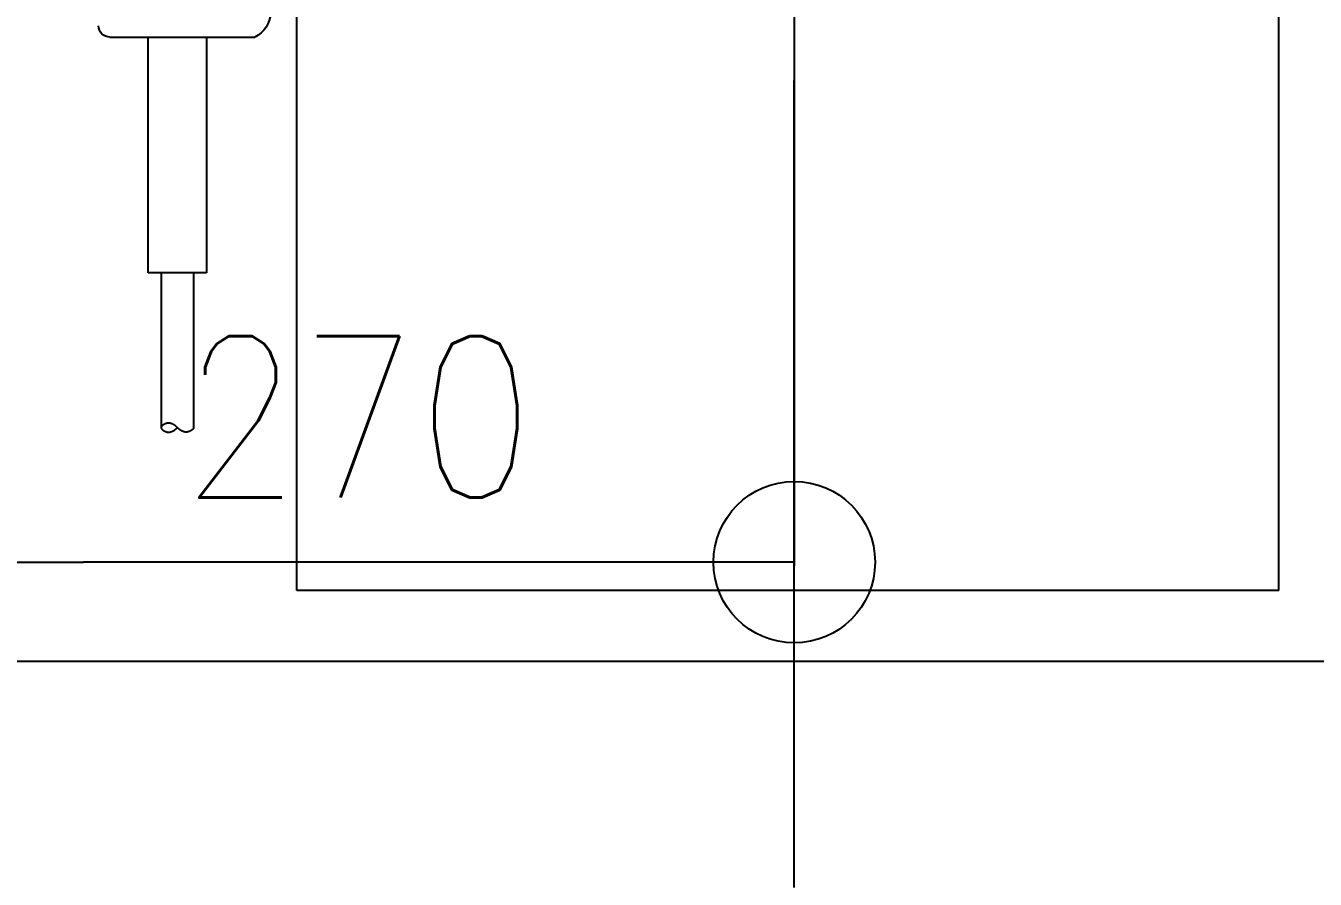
# Model space of a CAD drawing. Extents: x -668440 to 1010955, y -1678500 to 210463.
# Drawn here: x -468665 to -464673, y -903753 to -901109 of the extents above; entities that cross this region are included whole.
import ezdxf

# ---------------------------------------------------------------- set-up
doc = ezdxf.new("R2010")
doc.units = 0
doc.header["$MEASUREMENT"] = 0
doc.linetypes.add('CENTER', pattern=[2, 1.25, -0.25, 0.25, -0.25])
doc.layers.get('0').update_dxf_attribs({"color": 3, "linetype": 'CONTINUOUS'})
doc.layers.get('Defpoints').update_dxf_attribs({"color": 251, "linetype": 'CONTINUOUS'})
doc.layers.add('00_ADDL', color=253, linetype='CONTINUOUS', plot=False)
for name, color, linetype in [('100', 5, 'CENTER'), ('_5-6_GS-M', 6, 'CONTINUOUS'), ('COL_H-300x305x15x15x13', 7, 'CONTINUOUS'), ('注記', 3, 'CONTINUOUS')]:
    doc.layers.add(name, color=color, linetype=linetype)
doc.styles.add('DRACAD', font='txt', dxfattribs={"width": 0.85, "bigfont": 'extfont2'})
doc.styles.get("Standard").update_dxf_attribs({"font": 'Osaka.ttc'})
doc.dimstyles.new('ISO-25', dxfattribs={"dimtxt": 2.5, "dimasz": 2.5, "dimexe": 1.25, "dimexo": 0.625, "dimtad": 1, "dimdec": 4, "dimdsep": 46, "dimtxsty": 'Standard', "dimcen": 2.5, "dimadec": 0, "dimazin": 0, "dimtfac": 1, "dimtdec": 4, "dimtmove": 0, "dimatfit": 3, "dimfxl": 1, "dimtolj": 1, "dimtzin": 0, "dimarcsym": 0})

# ---------------------------------------------------------------- blocks, each defined once
blk = doc.blocks.new('_ORIGIN')
at = {"color": 0, "linetype": 'ByBlock', "lineweight": -2}
blk.add_line((0, 0), (-1, 0), dxfattribs=at)
blk.add_circle((0, 0), 0.5, dxfattribs=at)
blk = doc.blocks.new('*D10655')
at = {"layer": '_5-6_GS-M', "color": 0, "lineweight": -2}
for p, q in [((-213968.51, -394431.59), (-213968.51, -394903.04)), ((-213698.47, -394499.59), (-213698.47, -394903.04)), ((-213748.47, -394901.79), (-213918.51, -394901.79))]:
    blk.add_line(p, q, dxfattribs=at)
at = {"layer": 'Defpoints', "color": 0}
for p in [(-213968.51, -394381.59), (-213698.47, -394449.59), (-213968.51, -394901.79)]:
    blk.add_point(p, dxfattribs=at)
at = {"layer": '_5-6_GS-M', "color": 0, "linetype": 'ByBlock', "lineweight": -2, "xscale": 50, "yscale": 50, "zscale": 50, "rotation": 180}
blk.add_blockref('_ORIGIN', (-213968.51, -394901.79), dxfattribs=at)
at = {"layer": '_5-6_GS-M', "color": 0, "linetype": 'ByBlock', "lineweight": -2, "xscale": 50, "yscale": 50, "zscale": 50}
blk.add_blockref('_ORIGIN', (-213698.47, -394901.79), dxfattribs=at)
at = {"layer": '_5-6_GS-M', "color": 0, "insert": (-213833.49, -394856.79), "char_height": 50, "attachment_point": 5, "style": 'DRACAD'}
blk.add_mtext('\\A1;270', dxfattribs=at)
blk = doc.blocks.new('TC01')
at = {"layer": '注記', "color": 4, "linetype": 'Continuous'}
for p, q in [((4988.92, 29641.63), (4944.06, 29641.63)), ((4959.06, 29641.63), (4959.06, 29568.63)), ((4977.06, 29568.63), (4977.06, 29641.63)), ((4959.06, 29568.63), (4977.06, 29568.63)), ((4963.06, 29568.63), (4963.06, 29520.63)), ((4973.06, 29568.63), (4973.06, 29520.63)), ((4963.06, 29520.63), (4963.06, 29520.61)), ((4963.06, 29520.61), (4963.06, 29520.59)), ((4963.06, 29520.59), (4963.06, 29520.58)), ((4963.06, 29520.58), (4963.06, 29520.56)), ((4963.06, 29520.56), (4963.06, 29520.55)), ((4963.06, 29520.55), (4963.07, 29520.53)), ((4963.07, 29520.53), (4963.07, 29520.51)), ((4963.07, 29520.51), (4963.07, 29520.5)), ((4963.07, 29520.5), (4963.08, 29520.48)), ((4963.08, 29520.48), (4963.08, 29520.46)), ((4963.08, 29520.46), (4963.09, 29520.45)), ((4963.09, 29520.45), (4963.09, 29520.43)), ((4963.09, 29520.43), (4963.1, 29520.42)), ((4963.1, 29520.42), (4963.1, 29520.4)), ((4963.1, 29520.4), (4963.11, 29520.38)), ((4963.11, 29520.38), (4963.12, 29520.37)), ((4963.12, 29520.37), (4963.12, 29520.35)), ((4963.12, 29520.35), (4963.13, 29520.33)), ((4963.13, 29520.33), (4963.14, 29520.32)), ((4963.14, 29520.32), (4963.15, 29520.3)), ((4963.15, 29520.3), (4963.16, 29520.29)), ((4963.16, 29520.29), (4963.17, 29520.27)), ((4963.17, 29520.27), (4963.18, 29520.25)), ((4963.18, 29520.25), (4963.19, 29520.24)), ((4963.19, 29520.24), (4963.2, 29520.22)), ((4963.2, 29520.22), (4963.22, 29520.2)), ((4963.22, 29520.2), (4963.23, 29520.19)), ((4963.23, 29520.19), (4963.24, 29520.17)), ((4963.24, 29520.17), (4963.26, 29520.16)), ((4963.26, 29520.16), (4963.27, 29520.14)), ((4963.27, 29520.14), (4963.28, 29520.12)), ((4963.28, 29520.12), (4963.3, 29520.11)), ((4963.3, 29520.11), (4963.31, 29520.09)), ((4963.31, 29520.09), (4963.33, 29520.07)), ((4963.33, 29520.07), (4963.35, 29520.06)), ((4963.35, 29520.06), (4963.36, 29520.04)), ((4963.36, 29520.04), (4963.38, 29520.03)), ((4963.38, 29520.03), (4963.4, 29520.01)), ((4963.4, 29520.01), (4963.42, 29519.99)), ((4963.42, 29519.99), (4963.44, 29519.98)), ((4963.44, 29519.98), (4963.45, 29519.96)), ((4963.45, 29519.96), (4963.47, 29519.94)), ((4963.47, 29519.94), (4963.49, 29519.93)), ((4963.49, 29519.93), (4963.51, 29519.91)), ((4963.51, 29519.91), (4963.54, 29519.9)), ((4963.54, 29519.9), (4963.56, 29519.88)), ((4963.56, 29519.88), (4963.58, 29519.86)), ((4963.58, 29519.86), (4963.6, 29519.85)), ((4963.6, 29519.85), (4963.63, 29519.83)), ((4967.09, 29519.82), (4967.15, 29519.87)), ((4967.15, 29519.87), (4967.22, 29519.91)), ((4967.22, 29519.91), (4967.28, 29519.96)), ((4967.28, 29519.96), (4967.35, 29520)), ((4967.35, 29520), (4967.41, 29520.05)), ((4967.41, 29520.05), (4967.47, 29520.1)), ((4967.47, 29520.1), (4967.54, 29520.16)), ((4967.54, 29520.16), (4967.6, 29520.21)), ((4967.6, 29520.21), (4967.67, 29520.26)), ((4967.67, 29520.26), (4967.73, 29520.32)), ((4967.73, 29520.32), (4967.8, 29520.38)), ((4967.8, 29520.38), (4967.86, 29520.44)), ((4967.86, 29520.44), (4967.93, 29520.5)), ((4967.93, 29520.5), (4967.99, 29520.56)), ((4967.99, 29520.56), (4968.06, 29520.63)), ((4968.06, 29520.63), (4968.12, 29520.69)), ((4968.12, 29520.56), (4968.06, 29520.63)), ((4968.12, 29520.69), (4968.19, 29520.75)), ((4968.19, 29520.5), (4968.12, 29520.56)), ((4968.19, 29520.75), (4968.25, 29520.81)), ((4968.25, 29520.44), (4968.19, 29520.5)), ((4968.25, 29520.81), (4968.32, 29520.87)), ((4968.32, 29520.38), (4968.25, 29520.44)), ((4968.32, 29520.87), (4968.38, 29520.93)), ((4968.38, 29520.32), (4968.32, 29520.38)), ((4968.38, 29520.93), (4968.45, 29520.99)), ((4968.45, 29520.26), (4968.38, 29520.32)), ((4968.45, 29520.99), (4968.51, 29521.04)), ((4968.51, 29520.21), (4968.45, 29520.26)), ((4968.51, 29521.04), (4968.57, 29521.1)), ((4968.57, 29520.16), (4968.51, 29520.21)), ((4968.57, 29521.1), (4968.64, 29521.15)), ((4968.64, 29520.1), (4968.57, 29520.16)), ((4968.64, 29521.15), (4968.7, 29521.2)), ((4968.7, 29520.05), (4968.64, 29520.1)), ((4968.7, 29521.2), (4968.77, 29521.25)), ((4968.77, 29520), (4968.7, 29520.05)), ((4968.77, 29521.25), (4968.83, 29521.3)), ((4968.83, 29519.96), (4968.77, 29520)), ((4968.83, 29521.3), (4968.9, 29521.34)), ((4968.9, 29519.91), (4968.83, 29519.96)), ((4968.9, 29521.34), (4968.96, 29521.39)), ((4968.96, 29519.87), (4968.9, 29519.91)), ((4968.96, 29521.39), (4969.02, 29521.43)), ((4969.02, 29519.82), (4968.96, 29519.87)), ((4969.02, 29521.43), (4969.09, 29521.47)), ((4969.09, 29521.47), (4969.15, 29521.51)), ((4969.15, 29521.51), (4969.22, 29521.55)), ((4969.22, 29521.55), (4969.28, 29521.59)), ((4969.28, 29521.59), (4969.34, 29521.62)), ((4969.34, 29521.62), (4969.41, 29521.66)), ((4969.41, 29521.66), (4969.47, 29521.69)), ((4969.47, 29521.69), (4969.53, 29521.72)), ((4969.53, 29521.72), (4969.6, 29521.75)), ((4969.6, 29521.75), (4969.66, 29521.78)), ((4969.66, 29521.78), (4969.72, 29521.8)), ((4969.72, 29521.8), (4969.79, 29521.83)), ((4969.79, 29521.83), (4969.85, 29521.85)), ((4969.85, 29521.85), (4969.91, 29521.87)), ((4969.91, 29521.87), (4969.98, 29521.89)), ((4969.98, 29521.89), (4970.04, 29521.91)), ((4970.04, 29521.91), (4970.1, 29521.93)), ((4970.1, 29521.93), (4970.17, 29521.94)), ((4970.17, 29521.94), (4970.23, 29521.96)), ((4970.23, 29521.96), (4970.29, 29521.97)), ((4970.29, 29521.97), (4970.35, 29521.98)), ((4970.35, 29521.98), (4970.42, 29521.99)), ((4970.42, 29521.99), (4970.48, 29522)), ((4970.48, 29522), (4970.54, 29522)), ((4970.54, 29522), (4970.6, 29522.01)), ((4970.6, 29522.01), (4970.67, 29522.01)), ((4970.67, 29522.01), (4970.73, 29522.01)), ((4970.73, 29522.01), (4970.79, 29522.01)), ((4970.79, 29522.01), (4970.85, 29522.01)), ((4970.85, 29522.01), (4970.92, 29522.01)), ((4970.92, 29522.01), (4970.98, 29522)), ((4970.98, 29522), (4971.04, 29522)), ((4971.04, 29522), (4971.1, 29521.99)), ((4971.1, 29521.99), (4971.16, 29521.98)), ((4971.16, 29521.98), (4971.23, 29521.97)), ((4971.23, 29521.97), (4971.29, 29521.96)), ((4971.29, 29521.96), (4971.35, 29521.95)), ((4971.35, 29521.95), (4971.41, 29521.93)), ((4971.41, 29521.93), (4971.47, 29521.92)), ((4971.47, 29521.92), (4971.53, 29521.9)), ((4971.53, 29521.9), (4971.59, 29521.88)), ((4971.59, 29521.88), (4971.66, 29521.86)), ((4971.66, 29521.86), (4971.72, 29521.83)), ((4971.72, 29521.83), (4971.78, 29521.81)), ((4971.78, 29521.81), (4971.84, 29521.78)), ((4971.84, 29521.78), (4971.9, 29521.76)), ((4971.9, 29521.76), (4971.96, 29521.73)), ((4971.96, 29521.73), (4972.02, 29521.7)), ((4972.02, 29521.7), (4972.08, 29521.67)), ((4972.08, 29521.67), (4972.14, 29521.63)), ((4972.14, 29521.63), (4972.2, 29521.6)), ((4972.2, 29521.6), (4972.26, 29521.57)), ((4972.26, 29521.57), (4972.31, 29521.54)), ((4972.31, 29521.54), (4972.36, 29521.5)), ((4972.36, 29521.5), (4972.41, 29521.47)), ((4972.41, 29521.47), (4972.46, 29521.44)), ((4972.46, 29521.44), (4972.51, 29521.41)), ((4972.51, 29519.85), (4972.46, 29519.81)), ((4972.51, 29521.41), (4972.55, 29521.37)), ((4972.55, 29519.88), (4972.51, 29519.85)), ((4972.55, 29521.37), (4972.6, 29521.34)), ((4972.6, 29519.91), (4972.55, 29519.88)), ((4972.6, 29521.34), (4972.64, 29521.31)), ((4972.64, 29519.94), (4972.6, 29519.91)), ((4972.64, 29521.31), (4972.68, 29521.28)), ((4972.68, 29519.98), (4972.64, 29519.94)), ((4972.68, 29521.28), (4972.71, 29521.24)), ((4972.71, 29520.01), (4972.68, 29519.98)), ((4972.71, 29521.24), (4972.75, 29521.21)), ((4972.75, 29520.04), (4972.71, 29520.01)), ((4972.75, 29521.21), (4972.78, 29521.18)), ((4972.78, 29520.07), (4972.75, 29520.04)), ((4972.78, 29521.18), (4972.81, 29521.15)), ((4972.81, 29520.11), (4972.78, 29520.07)), ((4972.81, 29521.15), (4972.84, 29521.11)), ((4972.84, 29520.14), (4972.81, 29520.11)), ((4972.84, 29521.11), (4972.87, 29521.08)), ((4972.87, 29520.17), (4972.84, 29520.14)), ((4972.87, 29521.08), (4972.9, 29521.05)), ((4972.9, 29520.2), (4972.87, 29520.17)), ((4972.9, 29521.05), (4972.92, 29521.02)), ((4972.92, 29520.24), (4972.9, 29520.2)), ((4972.92, 29521.02), (4972.94, 29520.98)), ((4972.94, 29520.27), (4972.92, 29520.24)), ((4972.94, 29520.98), (4972.96, 29520.95)), ((4972.96, 29520.3), (4972.94, 29520.27)), ((4972.96, 29520.95), (4972.98, 29520.92)), ((4972.98, 29520.33), (4972.96, 29520.3)), ((4972.98, 29520.92), (4973, 29520.89)), ((4973, 29520.37), (4972.98, 29520.33)), ((4973, 29520.89), (4973.01, 29520.85)), ((4973.01, 29520.4), (4973, 29520.37)), ((4973.01, 29520.85), (4973.02, 29520.82)), ((4973.02, 29520.43), (4973.01, 29520.4)), ((4973.02, 29520.82), (4973.03, 29520.79)), ((4973.03, 29520.46), (4973.02, 29520.43)), ((4973.03, 29520.79), (4973.04, 29520.76)), ((4973.04, 29520.5), (4973.03, 29520.46)), ((4973.04, 29520.76), (4973.05, 29520.72)), ((4973.05, 29520.53), (4973.04, 29520.5)), ((4973.05, 29520.72), (4973.05, 29520.69)), ((4973.05, 29520.69), (4973.06, 29520.66)), ((4973.06, 29520.59), (4973.05, 29520.56)), ((4973.05, 29520.56), (4973.05, 29520.53)), ((4973.06, 29520.66), (4973.06, 29520.63)), ((4973.06, 29520.63), (4973.06, 29520.59)), ((4963.63, 29519.83), (4963.65, 29519.81)), ((4963.65, 29519.81), (4963.67, 29519.8)), ((4963.67, 29519.8), (4963.7, 29519.78)), ((4963.7, 29519.78), (4963.72, 29519.77)), ((4963.72, 29519.77), (4963.75, 29519.75)), ((4963.75, 29519.75), (4963.77, 29519.73)), ((4963.77, 29519.73), (4963.8, 29519.72)), ((4963.8, 29519.72), (4963.83, 29519.7)), ((4963.83, 29519.7), (4963.85, 29519.68)), ((4963.85, 29519.68), (4963.88, 29519.67)), ((4963.88, 29519.67), (4963.91, 29519.65)), ((4963.91, 29519.65), (4963.94, 29519.64)), ((4963.94, 29519.64), (4963.97, 29519.62)), ((4963.97, 29519.62), (4964, 29519.6)), ((4964, 29519.6), (4964.03, 29519.59)), ((4964.03, 29519.59), (4964.09, 29519.55)), ((4964.09, 29519.55), (4964.15, 29519.52)), ((4964.15, 29519.52), (4964.21, 29519.5)), ((4964.21, 29519.5), (4964.27, 29519.47)), ((4964.27, 29519.47), (4964.33, 29519.44)), ((4964.33, 29519.44), (4964.39, 29519.42)), ((4964.39, 29519.42), (4964.45, 29519.4)), ((4964.45, 29519.4), (4964.52, 29519.38)), ((4964.52, 29519.38), (4964.58, 29519.36)), ((4964.58, 29519.36), (4964.64, 29519.34)), ((4964.64, 29519.34), (4964.7, 29519.32)), ((4964.7, 29519.32), (4964.76, 29519.31)), ((4964.76, 29519.31), (4964.82, 29519.29)), ((4964.82, 29519.29), (4964.89, 29519.28)), ((4964.89, 29519.28), (4964.95, 29519.27)), ((4964.95, 29519.27), (4965.01, 29519.26)), ((4965.01, 29519.26), (4965.07, 29519.25)), ((4965.07, 29519.25), (4965.13, 29519.25)), ((4965.13, 29519.25), (4965.2, 29519.24)), ((4965.2, 29519.24), (4965.26, 29519.24)), ((4965.26, 29519.24), (4965.32, 29519.24)), ((4965.32, 29519.24), (4965.38, 29519.24)), ((4965.38, 29519.24), (4965.44, 29519.24)), ((4965.44, 29519.24), (4965.51, 29519.25)), ((4965.51, 29519.25), (4965.57, 29519.25)), ((4965.57, 29519.25), (4965.63, 29519.26)), ((4965.63, 29519.26), (4965.69, 29519.26)), ((4965.69, 29519.26), (4965.76, 29519.27)), ((4965.76, 29519.27), (4965.82, 29519.28)), ((4965.82, 29519.28), (4965.88, 29519.3)), ((4965.88, 29519.3), (4965.95, 29519.31)), ((4965.95, 29519.31), (4966.01, 29519.33)), ((4966.01, 29519.33), (4966.07, 29519.34)), ((4966.07, 29519.34), (4966.14, 29519.36)), ((4966.14, 29519.36), (4966.2, 29519.38)), ((4966.2, 29519.38), (4966.26, 29519.4)), ((4966.26, 29519.4), (4966.32, 29519.43)), ((4966.32, 29519.43), (4966.39, 29519.45)), ((4966.39, 29519.45), (4966.45, 29519.48)), ((4966.45, 29519.48), (4966.51, 29519.51)), ((4966.51, 29519.51), (4966.58, 29519.53)), ((4966.58, 29519.53), (4966.64, 29519.57)), ((4966.64, 29519.57), (4966.71, 29519.6)), ((4966.71, 29519.6), (4966.77, 29519.63)), ((4966.77, 29519.63), (4966.83, 29519.67)), ((4966.83, 29519.67), (4966.9, 29519.7)), ((4966.9, 29519.7), (4966.96, 29519.74)), ((4966.96, 29519.74), (4967.02, 29519.78)), ((4967.02, 29519.78), (4967.09, 29519.82)), ((4969.09, 29519.78), (4969.02, 29519.82)), ((4969.15, 29519.74), (4969.09, 29519.78)), ((4969.22, 29519.7), (4969.15, 29519.74)), ((4969.28, 29519.67), (4969.22, 29519.7)), ((4969.34, 29519.63), (4969.28, 29519.67)), ((4969.41, 29519.6), (4969.34, 29519.63)), ((4969.47, 29519.57), (4969.41, 29519.6)), ((4969.53, 29519.53), (4969.47, 29519.57)), ((4969.6, 29519.51), (4969.53, 29519.53)), ((4969.66, 29519.48), (4969.6, 29519.51)), ((4969.72, 29519.45), (4969.66, 29519.48)), ((4969.79, 29519.43), (4969.72, 29519.45)), ((4969.85, 29519.4), (4969.79, 29519.43)), ((4969.91, 29519.38), (4969.85, 29519.4)), ((4969.98, 29519.36), (4969.91, 29519.38)), ((4970.04, 29519.34), (4969.98, 29519.36)), ((4970.1, 29519.33), (4970.04, 29519.34)), ((4970.17, 29519.31), (4970.1, 29519.33)), ((4970.23, 29519.3), (4970.17, 29519.31)), ((4970.29, 29519.28), (4970.23, 29519.3)), ((4970.35, 29519.27), (4970.29, 29519.28)), ((4970.42, 29519.26), (4970.35, 29519.27)), ((4970.48, 29519.26), (4970.42, 29519.26)), ((4970.54, 29519.25), (4970.48, 29519.26)), ((4970.6, 29519.25), (4970.54, 29519.25)), ((4970.67, 29519.24), (4970.6, 29519.25)), ((4970.73, 29519.24), (4970.67, 29519.24)), ((4970.79, 29519.24), (4970.73, 29519.24)), ((4970.85, 29519.24), (4970.79, 29519.24)), ((4970.92, 29519.24), (4970.85, 29519.24)), ((4970.98, 29519.25), (4970.92, 29519.24)), ((4971.04, 29519.25), (4970.98, 29519.25)), ((4971.1, 29519.26), (4971.04, 29519.25)), ((4971.16, 29519.27), (4971.1, 29519.26)), ((4971.23, 29519.28), (4971.16, 29519.27)), ((4971.29, 29519.29), (4971.23, 29519.28)), ((4971.35, 29519.31), (4971.29, 29519.29)), ((4971.41, 29519.32), (4971.35, 29519.31)), ((4971.47, 29519.34), (4971.41, 29519.32)), ((4971.53, 29519.36), (4971.47, 29519.34)), ((4971.59, 29519.38), (4971.53, 29519.36)), ((4971.66, 29519.4), (4971.59, 29519.38)), ((4971.72, 29519.42), (4971.66, 29519.4)), ((4971.78, 29519.44), (4971.72, 29519.42)), ((4971.84, 29519.47), (4971.78, 29519.44)), ((4971.9, 29519.5), (4971.84, 29519.47)), ((4971.96, 29519.52), (4971.9, 29519.5)), ((4972.02, 29519.55), (4971.96, 29519.52)), ((4972.08, 29519.59), (4972.02, 29519.55)), ((4972.14, 29519.62), (4972.08, 29519.59)), ((4972.2, 29519.65), (4972.14, 29519.62)), ((4972.26, 29519.68), (4972.2, 29519.65)), ((4972.31, 29519.72), (4972.26, 29519.68)), ((4972.36, 29519.75), (4972.31, 29519.72)), ((4972.41, 29519.78), (4972.36, 29519.75)), ((4972.46, 29519.81), (4972.41, 29519.78))]:
    blk.add_line(p, q, dxfattribs=at)
for centre, radius, start, end in [((4947.56, 29649.13), 8.28, 115.0169, 244.9831), ((4988.92, 29645.13), 3.5, 270, 0)]:
    blk.add_arc(centre, radius, start, end, dxfattribs=at)
blk = doc.blocks.new('剛接合部C1Y')
at = {"layer": '00_ADDL'}
blk.add_lwpolyline([(-214598.46888, -394932.59222), (-214598.46888, -393132.59222), (-212798.46888, -393132.59222), (-212798.46888, -394932.59222)], close=True, dxfattribs=at)
at = {"layer": '100', "linetype": 'CENTER', "ltscale": 200}
blk.add_line((-213698.46888, -397002.59222), (-213698.46888, -393132.59222), dxfattribs=at)
at = {"layer": 'COL_H-300x305x15x15x13'}
for p, q in [((-213852.46888, -394910.59222), (-213852.46888, -393815.59222)), ((-213548.46888, -394910.59222), (-213548.46888, -393815.59222)), ((-213548.46888, -394910.59222), (-213852.46888, -394910.59222))]:
    blk.add_line(p, q, dxfattribs=at)
at = {"xscale": -1}
blk.add_blockref('TC01', (-208921.41235, -424380.71878, -500), dxfattribs=at)
at = {"layer": '_5-6_GS-M'}
dim = blk.add_linear_dim(base=(-213968.51027, -394901.7855), p1=(-213698.46888, -394449.59222), p2=(-213968.51027, -394381.59222), dimstyle='ISO-25', override={"dimtxt": 50, "dimasz": 50, "dimexo": 50, "dimgap": 20, "dimdec": 0, "dimtxsty": 'DRACAD', "dimblk1": 'ORIGIN', "dimblk2": 'ORIGIN', "dimsah": 1}, dxfattribs=at)
dim.commit()
dim.dimension.update_dxf_attribs({"geometry": '*D10655', "text_midpoint": (-213833.48958, -394901.7855), "dimtype": 160})

msp = doc.modelspace()

# ---------------------------------------------------------------- block references
at = {"xscale": 10, "yscale": 10, "zscale": 10}
msp.add_blockref('剛接合部C1Y', (1670698.6842, 3046247.35843, 5600), dxfattribs=at)

doc.saveas('drawing.dxf')
